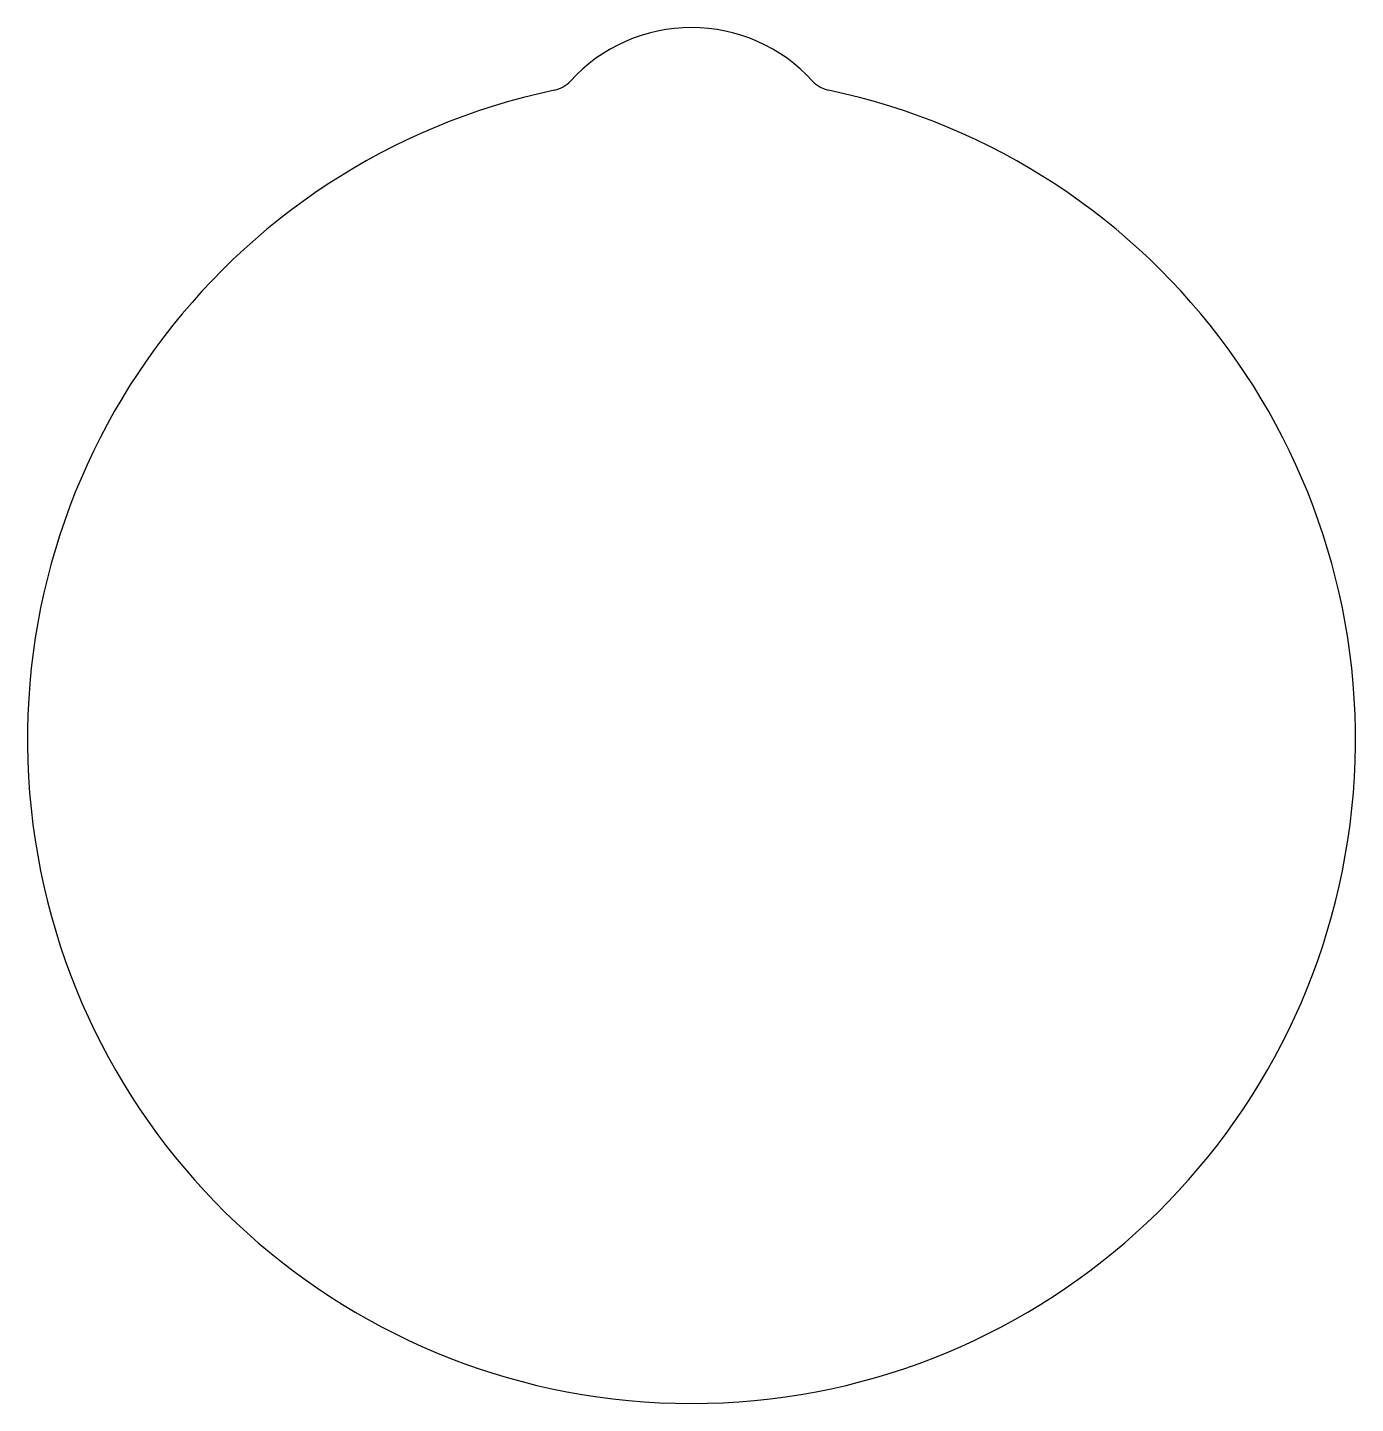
# Model space of a CAD drawing. Header units: millimetres. Extents: x -6.2 to 6.2, y -6.2 to 6.6.
import ezdxf

# ---------------------------------------------------------------- set-up
doc = ezdxf.new("R2010")
doc.units = ezdxf.units.MM

msp = doc.modelspace()

# ---------------------------------------------------------------- linework, layer by layer
for centre, radius, start, end in [((0, 5.1), 1.52, -317.7169, -222.2831), ((0, 0), 6.17, -618.0848, -281.9152), ((-1.332, 6.311), 0.28, 281.9152, 317.7169), ((1.332, 6.311), 0.28, 222.2831, 258.0848)]:
    msp.add_arc(centre, radius, start, end)

doc.saveas('drawing.dxf')
